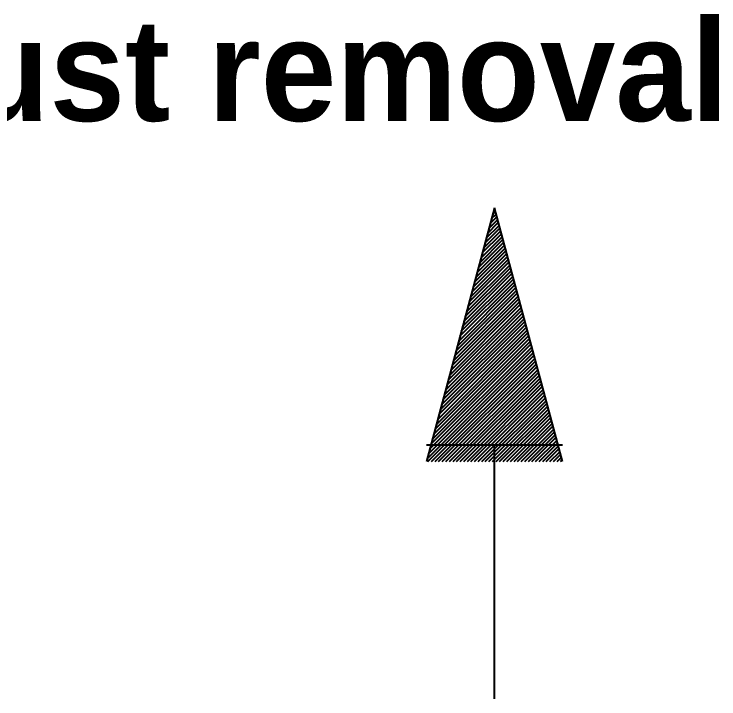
# Model space of a CAD drawing. Header units: feet. Extents: x -99009 to 3252343, y -11094690 to 9035152.
# Drawn here: x 1669713.3 to 1670060.5, y -1428185.4 to -1427847.8 of the extents above; entities that cross this region are included whole.
import ezdxf

# ---------------------------------------------------------------- set-up
doc = ezdxf.new("R2010")
doc.units = ezdxf.units.FT
doc.layers.add('K-LINE', color=7, linetype='Continuous')
doc.styles.get("Standard").update_dxf_attribs({"font": 'GOTHICB.TTF'})

# ---------------------------------------------------------------- blocks, each defined once
blk = doc.blocks.new('shot blast mc')
at = {"linetype": 'Continuous'}
h = blk.add_hatch(dxfattribs=at)
h.set_pattern_fill('USER', color=2, scale=1.25, angle=225, pattern_type=0)
h.set_pattern_definition([(225, (151653.4753, 62861.6381), (0.88388348, -0.88388348), [])])
h.paths.add_polyline_path([(149084.17, 60696.14), (149017.18, 60696.14), (149050.67, 60821.14)])
at = {"color": 4, "linetype": 'Continuous'}
for p, q in [((149050.67, 60821.14), (149017.18, 60696.14)), ((149084.17, 60696.14), (149050.67, 60821.14)), ((149084.17, 60704.14), (149017.18, 60704.14)), ((149050.67, 60579.14), (149050.67, 60704.14))]:
    blk.add_line(p, q, dxfattribs=at)
at = {"color": 1, "linetype": 'Continuous'}
blk.add_text('Dust removal', height=50, rotation=360, dxfattribs=at).set_placement((148742.41, 60864.04))

msp = doc.modelspace()

# ---------------------------------------------------------------- block references
at = {"layer": 'K-LINE'}
msp.add_blockref('shot blast mc', (1520899.22128, -1488764.52416), dxfattribs=at)

doc.saveas('drawing.dxf')
